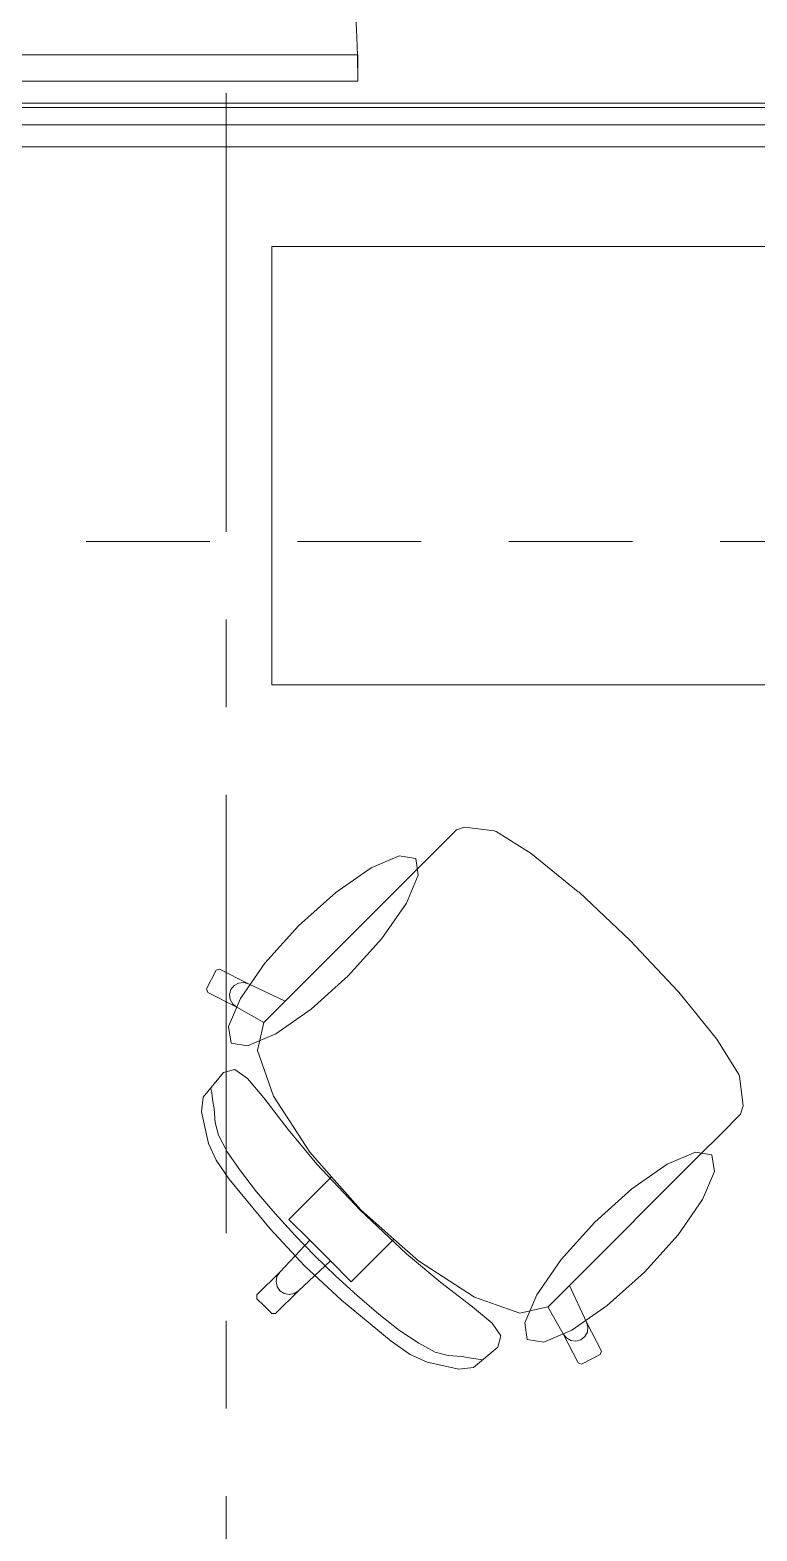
# Model space of a CAD drawing. Header units: inches. Extents: x -38 to 5698, y -33 to 92.
# Drawn here: x 113.346 to 114.175, y 15.771 to 17.483 of the extents above; entities that cross this region are included whole.
import ezdxf

# ---------------------------------------------------------------- set-up
doc = ezdxf.new("R2010")
doc.units = ezdxf.units.IN
doc.header["$MEASUREMENT"] = 0
doc.set_wipeout_variables(frame=1)
for name, pattern in [('Hidden Line', [0.195611, 0.141111, -0.0545]), ('Punto & Raya', [0.65, 0.5, -0.075, 0, -0.075]), ('Wipeout_Contour', [1, 0, -1])]:
    doc.linetypes.add(name, pattern=pattern)
for name, color, linetype in [('02 _ ARQ _ ALB _ Muros Interiores', 7, 'Continuous'), ('02 _ ARQ _ ZON _ Espacio.3D', 7, 'Continuous'), ('08 _ STR _ EXT _ 09 Vigas', 7, 'Continuous'), ('Acabado - Muros', 7, 'Continuous'), ('Interior - Mobiliario', 7, 'Continuous'), ('Marcador - Secciones', 251, 'Continuous')]:
    doc.layers.add(name, color=color, linetype=linetype)

msp = doc.modelspace()

# ---------------------------------------------------------------- linework, layer by layer
at = {"layer": '02 _ ARQ _ ALB _ Muros Interiores', "color": 165, "linetype": 'Continuous', "lineweight": 15}
for p, q in [((112.57, 17.455), (113.72, 17.455)), ((113.72, 17.455), (113.72, 17.425)), ((113.72, 17.425), (112.57, 17.425))]:
    msp.add_line(p, q, dxfattribs=at)
at = {"layer": '02 _ ARQ _ ALB _ Muros Interiores', "color": 7, "linetype": 'Continuous', "lineweight": 15}
msp.add_arc((112.57, 17.425), 1.15, 0, 90, dxfattribs=at)
at = {"layer": '02 _ ARQ _ ZON _ Espacio.3D', "color": 254, "linetype": 'Continuous', "lineweight": 0, "flags": 128}
msp.add_lwpolyline([(143.92, 29.7), (115.57, 29.7), (112.57, 29.7), (112.57, 17.4), (137.07, 17.4)], dxfattribs=at)
msp.add_lwpolyline([(104.8201, 17.35), (104.8201, 6.45), (117.6487, 6.4499), (117.6487, 7.7), (117.7931, 7.7), (117.793, 6.45), (122.1232, 6.45), (122.1232, 7.7), (122.57, 7.7), (122.57, 16.9), (122.57, 17.4), (116.67, 17.4), (116.67, 16.9), (116.07, 16.9), (116.07, 16.2999), (115.57, 16.2999), (115.57, 17.4), (112.57, 17.4), (112.57, 16.0999), (108.57, 16.0998), (108.57, 17.35)], close=True, dxfattribs=at)
at = {"layer": '08 _ STR _ EXT _ 09 Vigas', "color": 251, "linetype": 'Hidden Line', "lineweight": 13}
msp.add_line((109.07, 16.9), (115.57, 16.9), dxfattribs=at)
at = {"layer": 'Interior - Mobiliario', "color": 175, "linetype": 'Continuous', "lineweight": 13}
for p, q in [((113.8325, 16.5711), (113.8106, 16.5492)), ((113.8418, 16.574), (113.8325, 16.5711)), ((113.8757, 16.57), (113.8418, 16.574)), ((113.8779, 16.5691), (113.8757, 16.57)), ((113.9179, 16.5442), (113.8779, 16.5691)), ((113.8106, 16.5492), (113.7851, 16.5237)), ((113.9716, 16.5006), (113.9179, 16.5442)), ((113.7851, 16.5237), (113.6372, 16.3758)), ((113.9724, 16.4999), (113.9716, 16.5006)), ((114.0307, 16.4451), (113.9724, 16.4999)), ((114.0307, 16.4451), (114.0856, 16.3868)), ((113.5583, 16.4111), (113.5475, 16.3897)), ((113.5623, 16.4124), (113.5583, 16.4111)), ((113.5954, 16.3954), (113.5623, 16.4124)), ((113.5475, 16.3897), (113.5488, 16.3857)), ((113.5488, 16.3857), (113.5819, 16.3687)), ((113.5753, 16.3889), (113.5737, 16.3833)), ((113.5737, 16.3833), (113.5744, 16.3775)), ((113.5789, 16.3935), (113.5753, 16.3889)), ((113.584, 16.3963), (113.5789, 16.3935)), ((113.5898, 16.397), (113.584, 16.3963)), ((113.5954, 16.3954), (113.5898, 16.397)), ((113.6372, 16.3758), (113.5954, 16.3954)), ((114.0856, 16.3868), (114.0863, 16.3859)), ((114.0863, 16.3859), (114.1298, 16.3323)), ((113.5744, 16.3775), (113.5773, 16.3723)), ((113.5773, 16.3723), (113.5819, 16.3687)), ((113.5819, 16.3687), (113.6129, 16.3514)), ((113.613, 16.3516), (113.6372, 16.3758)), ((113.6129, 16.3514), (113.6055, 16.3194)), ((113.613, 16.3516), (113.6129, 16.3514)), ((114.1298, 16.3323), (114.1547, 16.2922)), ((113.6055, 16.3194), (113.6238, 16.2674)), ((113.5797, 16.2977), (113.5668, 16.2943)), ((113.5941, 16.2877), (113.5797, 16.2977)), ((113.5668, 16.2943), (113.5436, 16.2664)), ((113.6127, 16.2654), (113.5941, 16.2877)), ((114.1547, 16.2922), (114.1556, 16.2901)), ((114.1556, 16.2901), (114.1596, 16.2562)), ((113.5436, 16.2664), (113.5418, 16.2497)), ((113.5533, 16.2717), (113.5525, 16.2762)), ((113.5541, 16.2637), (113.5533, 16.2717)), ((113.5561, 16.2529), (113.5541, 16.2637)), ((113.6406, 16.2292), (113.6127, 16.2654)), ((113.6238, 16.2674), (113.6652, 16.2036)), ((113.5418, 16.2497), (113.5495, 16.2135)), ((113.5573, 16.2375), (113.5561, 16.2529)), ((114.1568, 16.2469), (114.1348, 16.2249)), ((114.1596, 16.2562), (114.1568, 16.2469)), ((113.5612, 16.2228), (113.5573, 16.2375)), ((113.6733, 16.1899), (113.6406, 16.2292)), ((113.5495, 16.2135), (113.5585, 16.1943)), ((113.5711, 16.2039), (113.5612, 16.2228)), ((114.1348, 16.2249), (114.1093, 16.1994)), ((113.5585, 16.1943), (113.5734, 16.1726)), ((113.586, 16.1821), (113.5711, 16.2039)), ((113.6652, 16.2036), (113.6899, 16.1755)), ((114.1093, 16.1994), (113.9614, 16.0516)), ((113.6045, 16.1583), (113.586, 16.1821)), ((113.7228, 16.1372), (113.6733, 16.1899)), ((113.5734, 16.1726), (113.6202, 16.1159)), ((113.6899, 16.1755), (113.6626, 16.1481)), ((113.6899, 16.1755), (113.7233, 16.1376)), ((113.6257, 16.1335), (113.6045, 16.1583)), ((113.6626, 16.1481), (113.6414, 16.1269)), ((113.6483, 16.1089), (113.6257, 16.1335)), ((113.6414, 16.1269), (113.6651, 16.1033)), ((113.7228, 16.1372), (113.7756, 16.0877)), ((113.7611, 16.1043), (113.7233, 16.1376)), ((113.6202, 16.1159), (113.6593, 16.0737)), ((113.6711, 16.0854), (113.6483, 16.1089)), ((113.6651, 16.1033), (113.6311, 16.0668)), ((113.6651, 16.1033), (113.677, 16.0914)), ((113.6889, 16.0794), (113.677, 16.0914)), ((113.7611, 16.1043), (113.7337, 16.0769)), ((113.7892, 16.0795), (113.7611, 16.1043)), ((113.6889, 16.0794), (113.6524, 16.0454)), ((113.6711, 16.0854), (113.6945, 16.0626)), ((113.7126, 16.0558), (113.6889, 16.0794)), ((113.7337, 16.0769), (113.7126, 16.0558)), ((113.7756, 16.0877), (113.8149, 16.055)), ((113.8531, 16.0382), (113.7892, 16.0795)), ((113.6311, 16.0668), (113.605, 16.0407)), ((113.6278, 16.0619), (113.6267, 16.0562)), ((113.6311, 16.0668), (113.6278, 16.0619)), ((113.7015, 16.0346), (113.6593, 16.0737)), ((113.6945, 16.0626), (113.7192, 16.0401)), ((113.605, 16.0407), (113.605, 16.0364)), ((113.6524, 16.0454), (113.6263, 16.0194)), ((113.6267, 16.0562), (113.6279, 16.0504)), ((113.6279, 16.0504), (113.6312, 16.0455)), ((113.6361, 16.0423), (113.6312, 16.0455)), ((113.6418, 16.0411), (113.6361, 16.0423)), ((113.6476, 16.0422), (113.6418, 16.0411)), ((113.6524, 16.0454), (113.6476, 16.0422)), ((113.7192, 16.0401), (113.7439, 16.0189)), ((113.8149, 16.055), (113.851, 16.0271)), ((113.9372, 16.0273), (113.9614, 16.0516)), ((113.9614, 16.0516), (113.981, 16.0098)), ((113.605, 16.0364), (113.6135, 16.0279)), ((113.6221, 16.0194), (113.6135, 16.0279)), ((113.7582, 15.9878), (113.7015, 16.0346)), ((113.851, 16.0271), (113.8733, 16.0084)), ((113.905, 16.0198), (113.8531, 16.0382)), ((113.937, 16.0273), (113.905, 16.0198)), ((113.9372, 16.0273), (113.937, 16.0273)), ((113.9543, 15.9963), (113.937, 16.0273)), ((113.6263, 16.0194), (113.6221, 16.0194)), ((113.7439, 16.0189), (113.7677, 16.0003)), ((113.8733, 16.0084), (113.8833, 15.9941)), ((113.981, 16.0098), (113.9826, 16.0042)), ((113.981, 16.0098), (113.998, 15.9767)), ((113.7677, 16.0003), (113.7896, 15.9855)), ((113.8833, 15.9941), (113.8799, 15.9812)), ((113.958, 15.9917), (113.9543, 15.9963)), ((113.9713, 15.9632), (113.9543, 15.9963)), ((113.9631, 15.9888), (113.958, 15.9917)), ((113.9689, 15.9881), (113.9631, 15.9888)), ((113.9745, 15.9896), (113.9689, 15.9881)), ((113.9791, 15.9932), (113.9745, 15.9896)), ((113.982, 15.9983), (113.9791, 15.9932)), ((113.9826, 16.0042), (113.982, 15.9983)), ((113.7799, 15.9729), (113.7582, 15.9878)), ((113.7992, 15.9639), (113.7799, 15.9729)), ((113.7896, 15.9855), (113.8084, 15.9755)), ((113.8084, 15.9755), (113.8232, 15.9716)), ((113.8232, 15.9716), (113.8386, 15.9705)), ((113.8799, 15.9812), (113.8521, 15.958)), ((113.9967, 15.9727), (113.9753, 15.9618)), ((113.998, 15.9767), (113.9967, 15.9727)), ((113.8353, 15.9561), (113.7992, 15.9639)), ((113.8521, 15.958), (113.8353, 15.9561)), ((113.8386, 15.9705), (113.8493, 15.9684)), ((113.8493, 15.9684), (113.8574, 15.9676)), ((113.8574, 15.9676), (113.8619, 15.9668)), ((113.9753, 15.9618), (113.9713, 15.9632))]:
    msp.add_line(p, q, dxfattribs=at)
at = {"layer": 'Interior - Mobiliario', "color": 175, "linetype": 'Continuous', "lineweight": 13, "flags": 128}
for points in [[(114.9221, 17.2365), (114.9221, 15.7365), (114.3221, 15.7365), (114.3221, 16.7365), (113.6221, 16.7365), (113.6221, 17.2365)], [(113.6523, 16.4616), (113.6141, 16.4191), (113.5861, 16.3787), (113.5725, 16.3467), (113.5754, 16.3278), (113.5943, 16.3249), (113.6264, 16.3385), (113.6667, 16.3665), (113.7092, 16.4047), (113.7474, 16.4472), (113.7754, 16.4875), (113.789, 16.5196), (113.7861, 16.5385), (113.7672, 16.5414), (113.7351, 16.5278), (113.6948, 16.4997)], [(114.0472, 16.0667), (114.0047, 16.0285), (113.9644, 16.0005), (113.9323, 15.9869), (113.9134, 15.9898), (113.9105, 16.0087), (113.9241, 16.0407), (113.9521, 16.0811), (113.9903, 16.1236), (114.0328, 16.1617), (114.0731, 16.1898), (114.1052, 16.2034), (114.1241, 16.2005), (114.127, 16.1816), (114.1134, 16.1495), (114.0854, 16.1091)]]:
    msp.add_lwpolyline(points, close=True, dxfattribs=at)

# ---------------------------------------------------------------- next in the draw order: wipeouts: each hides what was drawn before it
at = {"color": 254, "linetype": 'Wipeout_Contour', "lineweight": 0, "ltscale": 4953.447183}
msp.add_wipeout([(114.7035, 17.4), (112.57, 17.4), (112.57, 17.35), (114.72, 17.35), (114.72, 17.367), (114.7035, 17.367)], dxfattribs=at).dxf.layer = 'Acabado - Muros'

# ---------------------------------------------------------------- next in the draw order: linework, layer by layer
at = {"layer": 'Acabado - Muros', "color": 251, "linetype": 'Continuous', "lineweight": 13, "flags": 128}
for points in [[(112.57, 17.4), (114.7035, 17.4)], [(112.57, 17.35), (114.72, 17.35), (115.47, 17.35)]]:
    msp.add_lwpolyline(points, dxfattribs=at)

# ---------------------------------------------------------------- next in the draw order: wipeouts: each hides what was drawn before it
at = {"color": 254, "linetype": 'Wipeout_Contour', "lineweight": 0, "ltscale": 3301.516104}
msp.add_wipeout([(114.7035, 17.395), (112.57, 17.395), (112.57, 17.375), (114.7035, 17.375)], dxfattribs=at).dxf.layer = 'Acabado - Muros'

# ---------------------------------------------------------------- next in the draw order: linework, layer by layer
at = {"layer": '08 _ STR _ EXT _ 09 Vigas', "color": 251, "linetype": 'Hidden Line', "lineweight": 13}
msp.add_line((102.07, 17.4), (122.57, 17.4), dxfattribs=at)
at = {"layer": 'Acabado - Muros', "color": 7, "linetype": 'Continuous', "lineweight": 13, "flags": 128}
msp.add_lwpolyline([(114.7035, 17.395), (114.7035, 17.375), (112.57, 17.375), (112.57, 17.395)], close=True, dxfattribs=at)
at = {"layer": 'Marcador - Secciones', "color": 251, "linetype": 'Punto & Raya', "lineweight": 13}
msp.add_line((113.57, 46.2111), (113.57, 0.8878), dxfattribs=at)

doc.saveas('drawing.dxf')
